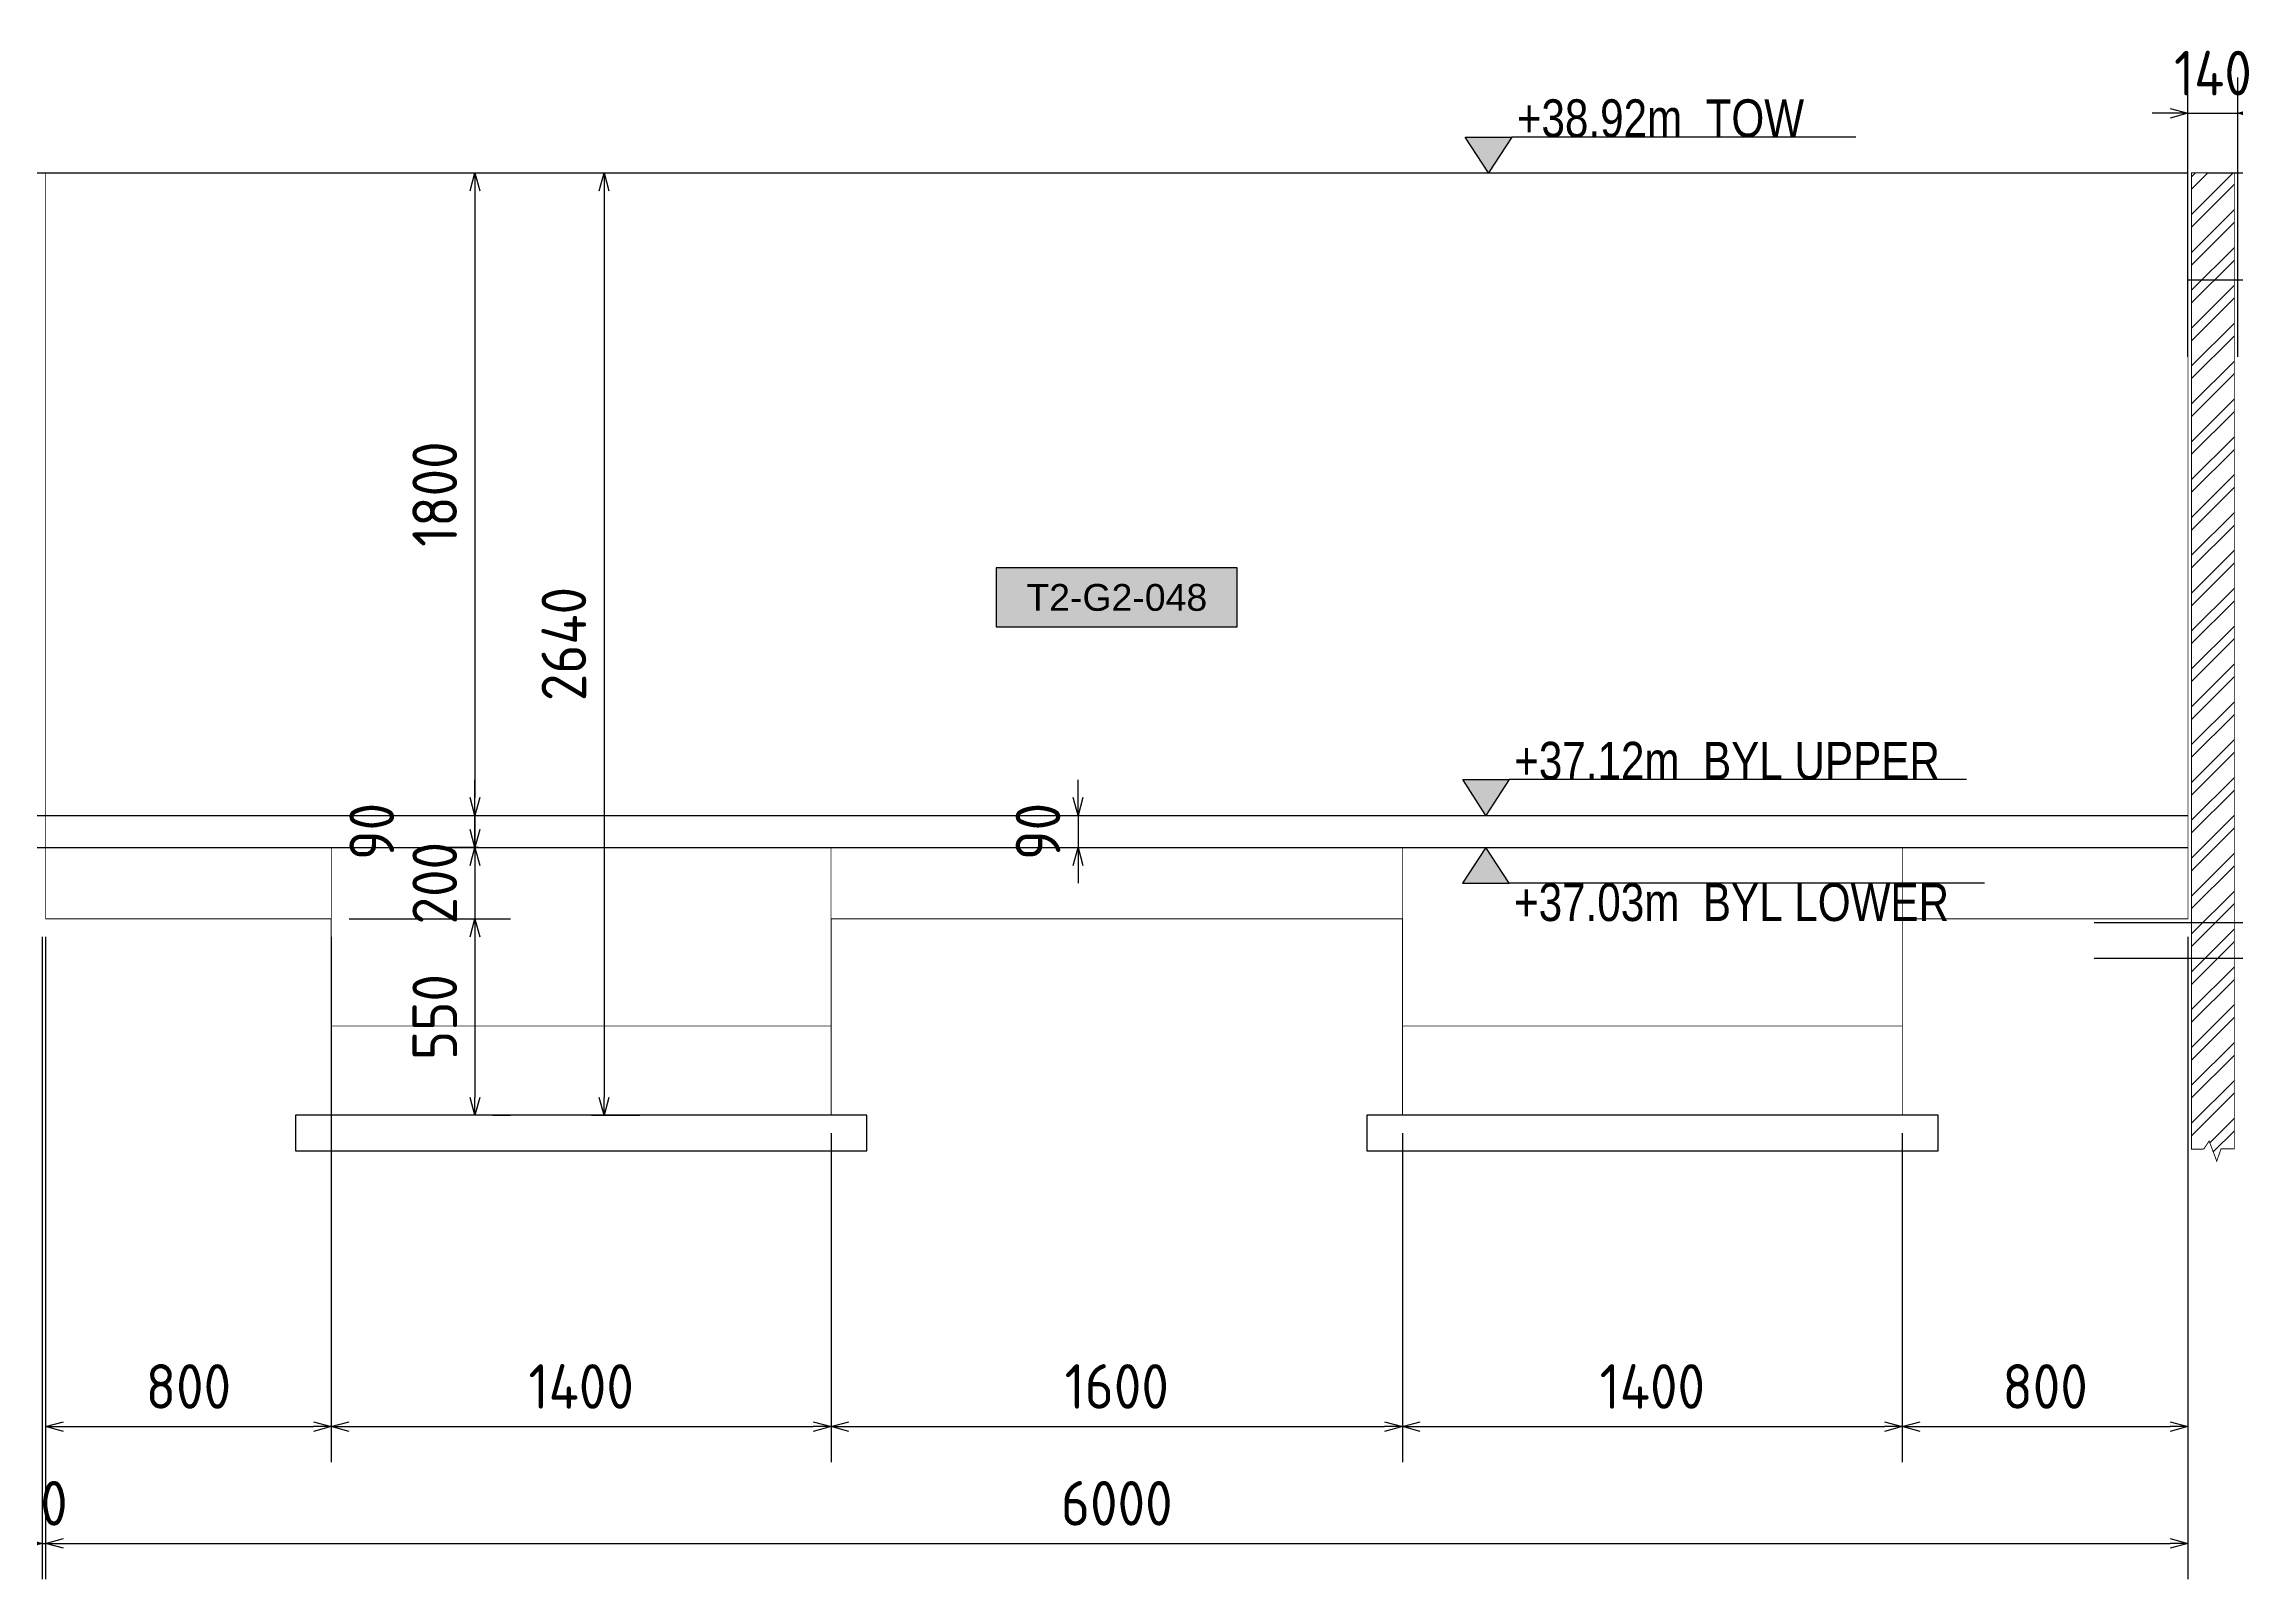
# Model space of a CAD drawing. Header units: centimetres. Extents: x -6122352 to 6876996, y -1694241 to 2592194.
# Drawn here: x 3323318 to 3329458, y 731330 to 735632 of the extents above; entities that cross this region are included whole.
import ezdxf
from ezdxf.enums import TextEntityAlignment as Align

# ---------------------------------------------------------------- set-up
doc = ezdxf.new("R2010")
doc.units = ezdxf.units.CM
doc.header["$MEASUREMENT"] = 0
doc.header["$PDMODE"] = 66
doc.header["$PDSIZE"] = 100
for name, pattern in [('CENTER', [2, 1.25, -0.25, 0.25, -0.25]), ('DASHED2', [0.375, 0.25, -0.125]), ('HIDDEN', [0.375, 0.25, -0.125])]:
    doc.linetypes.add(name, pattern=pattern)
doc.layers.get('Defpoints').update_dxf_attribs({"color": 255, "linetype": 'CENTER'})
for name, color, linetype in [('@MI-TYPE-01', 30, 'Continuous'), ('@MI-TYPE-02', 6, 'Continuous'), ('A-GLASS HATCH', 7, 'Continuous'), ('JML-Dimension', 1, 'Continuous'), ('PANEL-TAGS', 7, 'Continuous'), ('SECTION', 130, 'Continuous')]:
    doc.layers.add(name, color=color, linetype=linetype)
doc.styles.add('PANELTAG_STYLE', font='arial.ttf')
doc.styles.add('Schueco-BEMSTIL', font='isocpeur.ttf', dxfattribs={"width": 0.9})
doc.styles.add('txt-Pisa-std', font='arial.ttf', dxfattribs={"width": 0.8})
doc.dimstyles.new('MI- JWC-TXT-2.5 MM', dxfattribs={"dimscale": 1.5, "dimtxt": 2.5, "dimasz": 1, "dimexe": 2, "dimexo": 1, "dimgap": 1, "dimtad": 1, "dimdec": 0, "dimdsep": 46, "dimtxsty": 'Schueco-BEMSTIL', "dimblk": 'OPEN30', "dimcen": 0, "dimdle": 2, "dimclrd": 140, "dimclre": 8, "dimclrt": 40, "dimadec": 0, "dimazin": 2, "dimtfac": 1, "dimtdec": 0, "dimtix": 1, "dimtmove": 2, "dimatfit": 3, "dimldrblk": 'OPEN', "dimfxl": 2, "dimlwd": -1, "dimlwe": -1, "dimarcsym": 0})

# ---------------------------------------------------------------- blocks, each defined once
blk = doc.blocks.new('*U1142')
at = {"layer": 'JML-Dimension'}
h = blk.add_hatch(color=10, dxfattribs=at)
h.dxf.hatch_style = 1
h.paths.add_polyline_path([(0, 0), (-1.54, 2.37), (1.54, 2.37)])
blk.add_line((24.31, 2.37), (1.54, 2.37), dxfattribs=at)
blk.add_lwpolyline([(0, 0), (-1.54, 2.37), (1.54, 2.37), (0, 0)], dxfattribs=at)
at = {"color": 5, "style": 'txt-Pisa-std', "width": 0.8}
blk.add_attdef('+0.0', text='', height=2.5, dxfattribs=at).set_placement((1.87, 2.37), align=Align.BOTTOM_LEFT)
blk = doc.blocks.new('*U1445')
at = {"layer": 'JML-Dimension'}
h = blk.add_hatch(color=10, dxfattribs=at)
h.dxf.hatch_style = 1
h.paths.add_polyline_path([(0, 0), (-1.54, 2.37), (1.54, 2.37)])
blk.add_line((31.81, 2.37), (1.54, 2.37), dxfattribs=at)
blk.add_lwpolyline([(0, 0), (-1.54, 2.37), (1.54, 2.37), (0, 0)], dxfattribs=at)
at = {"color": 5, "style": 'txt-Pisa-std', "width": 0.8}
blk.add_attdef('+0.0', text='', height=2.5, dxfattribs=at).set_placement((1.87, 2.37), align=Align.BOTTOM_LEFT)
blk = doc.blocks.new('*U1446')
at = {"layer": 'JML-Dimension'}
h = blk.add_hatch(color=10, dxfattribs=at)
h.dxf.hatch_style = 1
h.paths.add_polyline_path([(0, 0), (-1.54, 2.37), (1.54, 2.37)])
blk.add_line((33.03, 2.37), (1.54, 2.37), dxfattribs=at)
blk.add_lwpolyline([(0, 0), (-1.54, 2.37), (1.54, 2.37), (0, 0)], dxfattribs=at)
at = {"color": 5, "style": 'txt-Pisa-std', "width": 0.8}
blk.add_attdef('+0.0', text='', height=2.5, dxfattribs=at).set_placement((1.87, 2.37), align=Align.BOTTOM_LEFT)
blk = doc.blocks.new('_Open30')
at = {"color": 0, "linetype": 'ByBlock', "lineweight": -2}
for p, q in [((-1, 0.27), (0, 0)), ((0, 0), (-1, -0.27)), ((0, 0), (-1, 0))]:
    blk.add_line(p, q, dxfattribs=at)
blk = doc.blocks.new('*D1987')
at = {"layer": '@MI-TYPE-01', "color": 8, "transparency": 16777216}
for p, q in [((3324851.6, 735270.1), (3324986.5, 735270.1)), ((3324851.6, 732630.1), (3324986.5, 732630.1))]:
    blk.add_line(p, q, dxfattribs=at)
at = {"layer": '@MI-TYPE-01', "color": 140, "transparency": 16777216}
blk.add_line((3324886.5, 735220.1), (3324886.5, 732680.1), dxfattribs=at)
at = {"layer": 'Defpoints', "color": 0, "transparency": 16777216}
for p in [(3324801.6, 735270.1), (3324801.6, 732630.1), (3324886.5, 732630.1)]:
    blk.add_point(p, dxfattribs=at)
at = {"layer": '@MI-TYPE-01', "color": 140, "transparency": 16777216, "xscale": 50, "yscale": 50, "zscale": 50}
for p, rotation in [((3324886.5, 735270.1), 90), ((3324886.5, 732630.1), 270)]:
    blk.add_blockref('_Open30', p, dxfattribs=dict(at, rotation=rotation))
at = {"layer": '@MI-TYPE-01', "color": 40, "transparency": 16777216, "insert": (3324774, 733950.1), "char_height": 125, "attachment_point": 5, "rotation": 90, "style": 'Schueco-BEMSTIL'}
blk.add_mtext('2640', dxfattribs=at)
blk = doc.blocks.new('_Open')
at = {"color": 0, "linetype": 'ByBlock', "lineweight": -2}
for p, q in [((-1, 0.2), (0, 0)), ((-1, -0.2), (0, 0)), ((0, 0), (-1, 0))]:
    blk.add_line(p, q, dxfattribs=at)
blk = doc.blocks.new('*D1988')
at = {"layer": '@MI-TYPE-01', "color": 8, "transparency": 16777216}
for p, q in [((3324418.9, 735270.1), (3324624.8, 735270.1)), ((3324451.5, 733470.1), (3324624.8, 733470.1))]:
    blk.add_line(p, q, dxfattribs=at)
at = {"layer": '@MI-TYPE-01', "color": 140, "transparency": 16777216}
blk.add_line((3324524.8, 735220.1), (3324524.8, 733520.1), dxfattribs=at)
at = {"layer": 'Defpoints', "color": 0, "transparency": 16777216}
for p in [(3324368.9, 735270.1), (3324401.5, 733470.1), (3324524.8, 733470.1)]:
    blk.add_point(p, dxfattribs=at)
at = {"layer": '@MI-TYPE-01', "color": 140, "transparency": 16777216, "xscale": 50, "yscale": 50, "zscale": 50}
for p, rotation in [((3324524.8, 735270.1), 90), ((3324524.8, 733470.1), 270)]:
    blk.add_blockref('_Open30', p, dxfattribs=dict(at, rotation=rotation))
at = {"layer": '@MI-TYPE-01', "color": 40, "transparency": 16777216, "insert": (3324412.3, 734370.1), "char_height": 125, "attachment_point": 5, "rotation": 90, "style": 'Schueco-BEMSTIL'}
blk.add_mtext('1800', dxfattribs=at)
blk = doc.blocks.new('*D1989')
at = {"layer": '@MI-TYPE-01', "color": 140, "transparency": 16777216}
for p, q in [((3324524.8, 733520.1), (3324524.8, 733570.1)), ((3324524.8, 733470.1), (3324524.8, 733380.1)), ((3324524.8, 733330.1), (3324524.8, 733280.1))]:
    blk.add_line(p, q, dxfattribs=at)
at = {"layer": '@MI-TYPE-01', "color": 8, "transparency": 16777216}
for p, q in [((3324451.5, 733470.1), (3324624.8, 733470.1)), ((3324535, 733380.1), (3324424.8, 733380.1))]:
    blk.add_line(p, q, dxfattribs=at)
at = {"layer": 'Defpoints', "color": 0, "transparency": 16777216}
for p in [(3324401.5, 733470.1), (3324524.8, 733380.1), (3324585, 733380.1)]:
    blk.add_point(p, dxfattribs=at)
at = {"layer": '@MI-TYPE-01', "color": 140, "transparency": 16777216, "xscale": 50, "yscale": 50, "zscale": 50}
for p, rotation in [((3324524.8, 733470.1), 270), ((3324524.8, 733380.1), 90)]:
    blk.add_blockref('_Open30', p, dxfattribs=dict(at, rotation=rotation))
at = {"layer": '@MI-TYPE-01', "color": 40, "transparency": 16777216, "insert": (3324235.9, 733425.1), "char_height": 125, "attachment_point": 5, "rotation": 90, "style": 'Schueco-BEMSTIL'}
blk.add_mtext('90', dxfattribs=at)
blk = doc.blocks.new('*D1990')
at = {"layer": '@MI-TYPE-01', "color": 140, "transparency": 16777216}
for p, q in [((3324524.8, 733430.1), (3324524.8, 733480.1)), ((3324524.8, 733380.1), (3324524.8, 733180.1)), ((3324524.8, 733130.1), (3324524.8, 733080.1))]:
    blk.add_line(p, q, dxfattribs=at)
at = {"layer": '@MI-TYPE-01', "color": 8, "transparency": 16777216}
for p, q in [((3324535, 733380.1), (3324424.8, 733380.1)), ((3324172.5, 733180.1), (3324624.8, 733180.1))]:
    blk.add_line(p, q, dxfattribs=at)
at = {"layer": 'Defpoints', "color": 0, "transparency": 16777216}
for p in [(3324585, 733380.1), (3324122.5, 733180.1), (3324524.8, 733180.1)]:
    blk.add_point(p, dxfattribs=at)
at = {"layer": '@MI-TYPE-01', "color": 140, "transparency": 16777216, "xscale": 50, "yscale": 50, "zscale": 50}
for p, rotation in [((3324524.8, 733380.1), 270), ((3324524.8, 733180.1), 90)]:
    blk.add_blockref('_Open30', p, dxfattribs=dict(at, rotation=rotation))
at = {"layer": '@MI-TYPE-01', "color": 40, "transparency": 16777216, "insert": (3324412.3, 733280.1), "char_height": 125, "attachment_point": 5, "rotation": 90, "style": 'Schueco-BEMSTIL'}
blk.add_mtext('200', dxfattribs=at)
blk = doc.blocks.new('*D1991')
at = {"layer": '@MI-TYPE-01', "color": 8, "transparency": 16777216}
for p, q in [((3324172.5, 733180.1), (3324624.8, 733180.1)), ((3324574.8, 732630.1), (3324624.8, 732630.1))]:
    blk.add_line(p, q, dxfattribs=at)
at = {"layer": '@MI-TYPE-01', "color": 140, "transparency": 16777216}
blk.add_line((3324524.8, 733130.1), (3324524.8, 732680.1), dxfattribs=at)
at = {"layer": 'Defpoints', "color": 0, "transparency": 16777216}
for p in [(3324122.5, 733180.1), (3324524.8, 732630.1), (3324524.8, 732630.1)]:
    blk.add_point(p, dxfattribs=at)
at = {"layer": '@MI-TYPE-01', "color": 140, "transparency": 16777216, "xscale": 50, "yscale": 50, "zscale": 50}
for p, rotation in [((3324524.8, 733180.1), 90), ((3324524.8, 732630.1), 270)]:
    blk.add_blockref('_Open30', p, dxfattribs=dict(at, rotation=rotation))
at = {"layer": '@MI-TYPE-01', "color": 40, "transparency": 16777216, "insert": (3324412.3, 732905.1), "char_height": 125, "attachment_point": 5, "rotation": 90, "style": 'Schueco-BEMSTIL'}
blk.add_mtext('550', dxfattribs=at)
blk = doc.blocks.new('*D1992')
at = {"layer": '@MI-TYPE-01', "color": 8, "transparency": 16777216}
for p, q in [((3323322.5, 733130.1), (3323322.5, 731657.7)), ((3324122.5, 733130.1), (3324122.5, 731657.7))]:
    blk.add_line(p, q, dxfattribs=at)
at = {"layer": '@MI-TYPE-01', "color": 140, "transparency": 16777216}
blk.add_line((3323372.5, 731757.7), (3324072.5, 731757.7), dxfattribs=at)
at = {"layer": 'Defpoints', "color": 0, "transparency": 16777216}
for p in [(3323322.5, 733180.1), (3324122.5, 733180.1), (3324122.5, 731757.7)]:
    blk.add_point(p, dxfattribs=at)
at = {"layer": '@MI-TYPE-01', "color": 140, "transparency": 16777216, "xscale": 50, "yscale": 50, "zscale": 50, "rotation": 180}
blk.add_blockref('_Open30', (3323322.5, 731757.7), dxfattribs=at)
at = {"layer": '@MI-TYPE-01', "color": 140, "transparency": 16777216, "xscale": 50, "yscale": 50, "zscale": 50}
blk.add_blockref('_Open30', (3324122.5, 731757.7), dxfattribs=at)
at = {"layer": '@MI-TYPE-01', "color": 40, "transparency": 16777216, "insert": (3323722.5, 731870.2), "char_height": 125, "attachment_point": 5, "style": 'Schueco-BEMSTIL'}
blk.add_mtext('800', dxfattribs=at)
blk = doc.blocks.new('*D1993')
at = {"layer": '@MI-TYPE-01', "color": 8, "transparency": 16777216}
for p, q in [((3324122.5, 733130.1), (3324122.5, 731657.7)), ((3325522.5, 732580.1), (3325522.5, 731657.7))]:
    blk.add_line(p, q, dxfattribs=at)
at = {"layer": '@MI-TYPE-01', "color": 140, "transparency": 16777216}
blk.add_line((3324172.5, 731757.7), (3325472.5, 731757.7), dxfattribs=at)
at = {"layer": 'Defpoints', "color": 0, "transparency": 16777216}
for p in [(3324122.5, 733180.1), (3325522.5, 732630.1), (3325522.5, 731757.7)]:
    blk.add_point(p, dxfattribs=at)
at = {"layer": '@MI-TYPE-01', "color": 140, "transparency": 16777216, "xscale": 50, "yscale": 50, "zscale": 50, "rotation": 180}
blk.add_blockref('_Open30', (3324122.5, 731757.7), dxfattribs=at)
at = {"layer": '@MI-TYPE-01', "color": 140, "transparency": 16777216, "xscale": 50, "yscale": 50, "zscale": 50}
blk.add_blockref('_Open30', (3325522.5, 731757.7), dxfattribs=at)
at = {"layer": '@MI-TYPE-01', "color": 40, "transparency": 16777216, "insert": (3324822.5, 731870.2), "char_height": 125, "attachment_point": 5, "style": 'Schueco-BEMSTIL'}
blk.add_mtext('1400', dxfattribs=at)
blk = doc.blocks.new('*D1994')
at = {"layer": '@MI-TYPE-01', "color": 8, "transparency": 16777216}
for p, q in [((3325522.5, 732580.1), (3325522.5, 731657.7)), ((3327122.5, 732580.1), (3327122.5, 731657.7))]:
    blk.add_line(p, q, dxfattribs=at)
at = {"layer": '@MI-TYPE-01', "color": 140, "transparency": 16777216}
blk.add_line((3325572.5, 731757.7), (3327072.5, 731757.7), dxfattribs=at)
at = {"layer": 'Defpoints', "color": 0, "transparency": 16777216}
for p in [(3325522.5, 732630.1), (3327122.5, 732630.1), (3327122.5, 731757.7)]:
    blk.add_point(p, dxfattribs=at)
at = {"layer": '@MI-TYPE-01', "color": 140, "transparency": 16777216, "xscale": 50, "yscale": 50, "zscale": 50, "rotation": 180}
blk.add_blockref('_Open30', (3325522.5, 731757.7), dxfattribs=at)
at = {"layer": '@MI-TYPE-01', "color": 140, "transparency": 16777216, "xscale": 50, "yscale": 50, "zscale": 50}
blk.add_blockref('_Open30', (3327122.5, 731757.7), dxfattribs=at)
at = {"layer": '@MI-TYPE-01', "color": 40, "transparency": 16777216, "insert": (3326322.5, 731870.2), "char_height": 125, "attachment_point": 5, "style": 'Schueco-BEMSTIL'}
blk.add_mtext('1600', dxfattribs=at)
blk = doc.blocks.new('*D1995')
at = {"layer": '@MI-TYPE-01', "color": 8, "transparency": 16777216}
for p, q in [((3327122.5, 732580.1), (3327122.5, 731657.7)), ((3328522.5, 732580.1), (3328522.5, 731657.7))]:
    blk.add_line(p, q, dxfattribs=at)
at = {"layer": '@MI-TYPE-01', "color": 140, "transparency": 16777216}
blk.add_line((3327172.5, 731757.7), (3328472.5, 731757.7), dxfattribs=at)
at = {"layer": 'Defpoints', "color": 0, "transparency": 16777216}
for p in [(3327122.5, 732630.1), (3328522.5, 732630.1), (3328522.5, 731757.7)]:
    blk.add_point(p, dxfattribs=at)
at = {"layer": '@MI-TYPE-01', "color": 140, "transparency": 16777216, "xscale": 50, "yscale": 50, "zscale": 50, "rotation": 180}
blk.add_blockref('_Open30', (3327122.5, 731757.7), dxfattribs=at)
at = {"layer": '@MI-TYPE-01', "color": 140, "transparency": 16777216, "xscale": 50, "yscale": 50, "zscale": 50}
blk.add_blockref('_Open30', (3328522.5, 731757.7), dxfattribs=at)
at = {"layer": '@MI-TYPE-01', "color": 40, "transparency": 16777216, "insert": (3327822.5, 731870.2), "char_height": 125, "attachment_point": 5, "style": 'Schueco-BEMSTIL'}
blk.add_mtext('1400', dxfattribs=at)
blk = doc.blocks.new('*D1996')
at = {"layer": '@MI-TYPE-01', "color": 8, "transparency": 16777216}
for p, q in [((3329322.5, 733130.1), (3329322.5, 731657.7)), ((3328522.5, 732580.1), (3328522.5, 731657.7))]:
    blk.add_line(p, q, dxfattribs=at)
at = {"layer": '@MI-TYPE-01', "color": 140, "transparency": 16777216}
blk.add_line((3328572.5, 731757.7), (3329272.5, 731757.7), dxfattribs=at)
at = {"layer": 'Defpoints', "color": 0, "transparency": 16777216}
for p in [(3329322.5, 733180.1), (3328522.5, 732630.1), (3329322.5, 731757.7)]:
    blk.add_point(p, dxfattribs=at)
at = {"layer": '@MI-TYPE-01', "color": 140, "transparency": 16777216, "xscale": 50, "yscale": 50, "zscale": 50, "rotation": 180}
blk.add_blockref('_Open30', (3328522.5, 731757.7), dxfattribs=at)
at = {"layer": '@MI-TYPE-01', "color": 140, "transparency": 16777216, "xscale": 50, "yscale": 50, "zscale": 50}
blk.add_blockref('_Open30', (3329322.5, 731757.7), dxfattribs=at)
at = {"layer": '@MI-TYPE-01', "color": 40, "transparency": 16777216, "insert": (3328922.5, 731870.2), "char_height": 125, "attachment_point": 5, "style": 'Schueco-BEMSTIL'}
blk.add_mtext('800', dxfattribs=at)
blk = doc.blocks.new('*D1997')
at = {"layer": '@MI-TYPE-01', "color": 8, "transparency": 16777216}
for p, q in [((3323322.5, 733130.1), (3323322.5, 731330.3)), ((3329322.5, 733130.1), (3329322.5, 731330.3))]:
    blk.add_line(p, q, dxfattribs=at)
at = {"layer": '@MI-TYPE-01', "color": 140, "transparency": 16777216}
blk.add_line((3323372.5, 731430.3), (3329272.5, 731430.3), dxfattribs=at)
at = {"layer": 'Defpoints', "color": 0, "transparency": 16777216}
for p in [(3323322.5, 733180.1), (3329322.5, 733180.1), (3329322.5, 731430.3)]:
    blk.add_point(p, dxfattribs=at)
at = {"layer": '@MI-TYPE-01', "color": 140, "transparency": 16777216, "xscale": 50, "yscale": 50, "zscale": 50, "rotation": 180}
blk.add_blockref('_Open30', (3323322.5, 731430.3), dxfattribs=at)
at = {"layer": '@MI-TYPE-01', "color": 140, "transparency": 16777216, "xscale": 50, "yscale": 50, "zscale": 50}
blk.add_blockref('_Open30', (3329322.5, 731430.3), dxfattribs=at)
at = {"layer": '@MI-TYPE-01', "color": 40, "transparency": 16777216, "insert": (3326322.5, 731542.8), "char_height": 125, "attachment_point": 5, "style": 'Schueco-BEMSTIL'}
blk.add_mtext('6000', dxfattribs=at)
blk = doc.blocks.new('*D2000')
at = {"layer": '@MI-TYPE-01', "color": 8, "transparency": 16777216}
for p, q in [((3323312.5, 733130.1), (3323312.5, 731330.3)), ((3323322.5, 733130.1), (3323322.5, 731330.3))]:
    blk.add_line(p, q, dxfattribs=at)
at = {"layer": '@MI-TYPE-01', "color": 140, "transparency": 16777216}
for p, q in [((3323262.5, 731430.3), (3323212.5, 731430.3)), ((3323312.5, 731430.3), (3323322.5, 731430.3)), ((3323372.5, 731430.3), (3323422.5, 731430.3))]:
    blk.add_line(p, q, dxfattribs=at)
at = {"layer": 'Defpoints', "color": 0, "transparency": 16777216}
for p in [(3323312.5, 733180.1), (3323322.5, 733180.1), (3323322.5, 731430.3)]:
    blk.add_point(p, dxfattribs=at)
at = {"layer": '@MI-TYPE-01', "color": 140, "transparency": 16777216, "xscale": 50, "yscale": 50, "zscale": 50}
blk.add_blockref('_Open30', (3323312.5, 731430.3), dxfattribs=at)
at = {"layer": '@MI-TYPE-01', "color": 140, "transparency": 16777216, "xscale": 50, "yscale": 50, "zscale": 50, "rotation": 180}
blk.add_blockref('_Open30', (3323322.5, 731430.3), dxfattribs=at)
at = {"layer": '@MI-TYPE-01', "color": 40, "transparency": 16777216, "insert": (3323317.5, 731542.8), "char_height": 125, "attachment_point": 5, "style": 'Schueco-BEMSTIL'}
blk.add_mtext('10', dxfattribs=at)
blk = doc.blocks.new('T2-ELE FT')
at = {"color": 12, "linetype": 'HIDDEN', "ltscale": 5, "const_width": 2}
blk.add_lwpolyline([(30306558.2, 1676365.9), (30306558.2, 1676865.9), (30307958.2, 1676865.9), (30307958.2, 1676365.9)], dxfattribs=at)
at = {"color": 12, "ltscale": 20, "const_width": 2}
blk.add_lwpolyline([(30306558.2, 1676365.9), (30307958.2, 1676365.9), (30307958.2, 1676115.9), (30306558.2, 1676115.9)], close=True, dxfattribs=at)
at = {"color": 8, "ltscale": 20}
blk.add_lwpolyline([(30306458.2, 1676115.9), (30308058.2, 1676115.9), (30308058.2, 1676015.9), (30306458.2, 1676015.9)], close=True, dxfattribs=at)
blk = doc.blocks.new('*D2021')
at = {"layer": '@MI-TYPE-01', "color": 140, "transparency": 16777216}
for p, q in [((3329776.5, 735320.1), (3329776.5, 735370.1)), ((3329776.5, 735270.1), (3329776.5, 734970.1)), ((3329776.5, 734920.1), (3329776.5, 734870.1))]:
    blk.add_line(p, q, dxfattribs=at)
at = {"layer": '@MI-TYPE-01', "color": 8, "transparency": 16777216}
for p, q in [((3329372.5, 735270.1), (3329876.5, 735270.1)), ((3329512.5, 734970.1), (3329876.5, 734970.1))]:
    blk.add_line(p, q, dxfattribs=at)
at = {"layer": 'Defpoints', "color": 0, "transparency": 16777216}
for p in [(3329322.5, 735270.1), (3329462.5, 734970.1), (3329776.5, 734970.1)]:
    blk.add_point(p, dxfattribs=at)
at = {"layer": '@MI-TYPE-01', "color": 140, "transparency": 16777216, "xscale": 50, "yscale": 50, "zscale": 50}
for p, rotation in [((3329776.5, 735270.1), 270), ((3329776.5, 734970.1), 90)]:
    blk.add_blockref('_Open30', p, dxfattribs=dict(at, rotation=rotation))
at = {"layer": '@MI-TYPE-01', "color": 40, "transparency": 16777216, "insert": (3329664, 735120.1), "char_height": 125, "attachment_point": 5, "rotation": 90, "style": 'Schueco-BEMSTIL'}
blk.add_mtext('300', dxfattribs=at)
blk = doc.blocks.new('*D2052')
at = {"layer": '@MI-TYPE-01', "color": 8, "transparency": 16777216}
for p, q in [((3329322.5, 734754.7), (3329322.5, 735537.1)), ((3329462.5, 734754.7), (3329462.5, 735537.1))]:
    blk.add_line(p, q, dxfattribs=at)
at = {"layer": '@MI-TYPE-01', "color": 140, "transparency": 16777216}
for p, q in [((3329272.5, 735437.1), (3329222.5, 735437.1)), ((3329322.5, 735437.1), (3329462.5, 735437.1)), ((3329512.5, 735437.1), (3329562.5, 735437.1))]:
    blk.add_line(p, q, dxfattribs=at)
at = {"layer": 'Defpoints', "color": 0, "transparency": 16777216}
for p in [(3329462.5, 735437.1), (3329322.5, 734704.7), (3329462.5, 734704.7)]:
    blk.add_point(p, dxfattribs=at)
at = {"layer": '@MI-TYPE-01', "color": 140, "transparency": 16777216, "xscale": 50, "yscale": 50, "zscale": 50}
blk.add_blockref('_Open30', (3329322.5, 735437.1), dxfattribs=at)
at = {"layer": '@MI-TYPE-01', "color": 140, "transparency": 16777216, "xscale": 50, "yscale": 50, "zscale": 50, "rotation": 180}
blk.add_blockref('_Open30', (3329462.5, 735437.1), dxfattribs=at)
at = {"layer": '@MI-TYPE-01', "color": 40, "transparency": 16777216, "insert": (3329392.5, 735549.6), "char_height": 125, "attachment_point": 5, "style": 'Schueco-BEMSTIL'}
blk.add_mtext('140', dxfattribs=at)
blk = doc.blocks.new('PANELTAG')
at = {"layer": 'PANEL-TAGS', "color": 1}
blk.add_lwpolyline([(-13.5, -3.3), (13.5, -3.3), (13.5, 3.3), (-13.5, 3.3)], close=True, dxfattribs=at)
at = {"layer": 'PANEL-TAGS', "color": 40, "true_color": 0xffd700}
blk.add_solid([(-13.5, -3.3), (13.5, -3.3), (-13.5, 3.3), (13.5, 3.3)], dxfattribs=at)
at = {"layer": 'PANEL-TAGS', "color": 5, "style": 'PANELTAG_STYLE'}
blk.add_attdef('TAGNO', text='', height=3, dxfattribs=at).set_placement((0, 0), align=Align.CENTER)
blk = doc.blocks.new('*D2053')
at = {"layer": '@MI-TYPE-01', "color": 140, "transparency": 16777216}
for p, q in [((3326214.3, 733520.1), (3326214.3, 733570.1)), ((3326214.3, 733470.1), (3326214.3, 733380.1)), ((3326214.3, 733330.1), (3326214.3, 733280.1))]:
    blk.add_line(p, q, dxfattribs=at)
at = {"layer": '@MI-TYPE-01', "color": 8, "transparency": 16777216}
for p, q in [((3326175.9, 733470.1), (3326314.3, 733470.1)), ((3326175.9, 733380.1), (3326314.3, 733380.1))]:
    blk.add_line(p, q, dxfattribs=at)
at = {"layer": 'Defpoints', "color": 0, "transparency": 16777216}
for p in [(3326125.9, 733470.1), (3326125.9, 733380.1), (3326214.3, 733380.1)]:
    blk.add_point(p, dxfattribs=at)
at = {"layer": '@MI-TYPE-01', "color": 140, "transparency": 16777216, "xscale": 50, "yscale": 50, "zscale": 50}
for p, rotation in [((3326214.3, 733470.1), 270), ((3326214.3, 733380.1), 90)]:
    blk.add_blockref('_Open30', p, dxfattribs=dict(at, rotation=rotation))
at = {"layer": '@MI-TYPE-01', "color": 40, "transparency": 16777216, "insert": (3326101.8, 733425.1), "char_height": 125, "attachment_point": 5, "rotation": 90, "style": 'Schueco-BEMSTIL'}
blk.add_mtext('90', dxfattribs=at)

msp = doc.modelspace()

# ---------------------------------------------------------------- hatches: boundary and pattern name
at = {"layer": 'A-GLASS HATCH'}
h = msp.add_hatch(dxfattribs=at)
h.set_pattern_fill('ANSI32', color=256, scale=200)
h.set_pattern_definition([(45, (0, 32333.58), (-53.0330086, 53.0330086), []), (45, (35.355, 32333.58), (-53.0330086, 53.0330086), [])])
h.paths.add_polyline_path([(3329452.54485, 732535.8651), (3329452.54485, 735270.08873), (3329332.54485, 735270.08873), (3329332.54485, 732535.02731), (3329366.72301, 732535.26593), (3329381.90192, 732557.80472), (3329403.17294, 732501.30628), (3329415.06827, 732535.60346)])

# ---------------------------------------------------------------- linework, layer by layer
at = {"layer": '@MI-TYPE-01', "const_width": 2.5}
msp.add_lwpolyline([(3323322.54485, 735270.08873), (3329322.54485, 735270.08873), (3329322.54485, 733180.08877), (3328522.54485, 733180.08877), (3328522.54485, 732630.08877), (3327122.54485, 732630.08877), (3327122.54485, 733180.08877), (3325522.54485, 733180.08877), (3325522.54485, 732630.08877), (3324122.54485, 732630.08877), (3324122.54485, 733180.08877), (3323322.54485, 733180.08877)], close=True, dxfattribs=at)
at = {"layer": '@MI-TYPE-01'}
msp.add_lwpolyline([(3329452.54485, 732535.8651, 2.5, 2.5, 0), (3329452.54485, 735270.08873, 2.5, 2.5, 0), (3329332.54485, 735270.08873, 2.5, 2.5, 0), (3329332.54485, 732535.02731, 2.5, 2.5, 0), (3329366.72301, 732535.26593, 2.5, 2.5, 0), (3329381.90192, 732557.80472, 2.5, 2.5, 0), (3329403.17294, 732501.30628, 2.5, 2.5, 0), (3329415.06827, 732535.60346, 2.5, 2.5, 0)], format="xyseb", close=True, dxfattribs=at)
at = {"layer": '@MI-TYPE-02', "color": 160, "linetype": 'DASHED2', "ltscale": 5}
for points in [[(3305197.69486, 735270.08873), (3329322.54485, 735270.08873)], [(3329322.54485, 734970.08873), (3353159.08873, 734970.08873)], [(3305222.8889, 733470.08877), (3329322.54485, 733470.08877)], [(3305222.8889, 733380.08877), (3329322.54485, 733380.08877)], [(3329059.43278, 733170.08877), (3353392.54485, 733170.08877)], [(3329059.43278, 733070.08877), (3353392.54485, 733070.08877)]]:
    msp.add_lwpolyline(points, dxfattribs=at)

# ---------------------------------------------------------------- block references
at = {"color": 2, "xscale": -1}
for p in [(33632080.70641, -943485.78499), (33635080.70641, -943485.78499)]:
    msp.add_blockref('T2-ELE FT', p, dxfattribs=at)
at = {"layer": 'PANEL-TAGS'}
ref = msp.add_blockref('PANELTAG', (3326322.54485, 734080.71375), dxfattribs=dict(at, xscale=25, yscale=25, zscale=25))
ref.add_attrib('TAGNO', 'T2-G2-048', dxfattribs={"color": 5, "height": 75, "style": 'PANELTAG_STYLE'}).set_placement((3326322.54485, 734080.71375), align=Align.MIDDLE_CENTER)
at = {"layer": 'SECTION', "color": 6}
ref = msp.add_blockref('*U1142', (3327363.76565, 735270.08873), dxfattribs=dict(at, xscale=42.30147098076819, yscale=42.30147098076819, zscale=42.30147098076819))
ref.add_attrib('+0.0', '+38.92m  TOW', (3327442.89429, 735370.3458), dxfattribs={"layer": 'JML-Dimension', "color": 5, "height": 105.7536775, "style": 'txt-Pisa-std', "width": 0.8})
ref = msp.add_blockref('*U1445', (3327356.47216, 733470.08877), dxfattribs=dict(at, xscale=42.30147098076819, yscale=42.30147098076819, zscale=42.30147098076819))
ref.add_attrib('+0.0', '+37.12m  BYL UPPER', (3327435.6008, 733570.34584), dxfattribs={"layer": 'JML-Dimension', "color": 5, "height": 105.7536775, "style": 'txt-Pisa-std', "width": 0.8})
ref = msp.add_blockref('*U1446', (3327355.93215, 733380.08877), dxfattribs=dict(at, xscale=-42.30147098076819, yscale=42.30147098076819, zscale=42.30147098076819, rotation=180))
ref.add_attrib('+0.0', '+37.03m  BYL LOWER', (3327435.0608, 733174.07803), dxfattribs={"layer": 'JML-Dimension', "color": 5, "height": 105.7536775, "style": 'txt-Pisa-std', "width": 0.8})

# ---------------------------------------------------------------- dimensions: what is measured, and where the dimension line sits
at = {"layer": '@MI-TYPE-01'}
for base, p1, p2, picture, middle in [((3329462.54485, 735437.06386), (3329322.54485, 734704.7215), (3329462.54485, 734704.7215), '*D2052', (3329392.54485, 735549.56386)), ((3323322.54485, 731430.26367), (3323312.54485, 733180.08877), (3323322.54485, 733180.08877), '*D2000', (3323317.54485, 731542.76367))]:
    dim = msp.add_linear_dim(base=base, p1=p1, p2=p2, dimstyle='MI- JWC-TXT-2.5 MM', dxfattribs=at)
    dim.commit()
    dim.dimension.update_dxf_attribs({"geometry": picture, "text_midpoint": middle})
for base, p1, p2, picture, middle in [((3329776.4709, 734970.08873), (3329322.54485, 735270.08873), (3329462.54485, 734970.08873), '*D2021', (3329663.9709, 735120.08873)), ((3324524.80289, 733470.08877), (3324368.92615, 735270.08873), (3324401.48646, 733470.08877), '*D1988', (3324412.30289, 734370.08875)), ((3324886.48344, 732630.08877), (3324801.60742, 735270.08873), (3324801.60742, 732630.08877), '*D1987', (3324773.98344, 733950.08875)), ((3326214.25387, 733380.08877), (3326125.85084, 733470.08877), (3326125.85084, 733380.08877), '*D2053', (3326101.75387, 733425.08877)), ((3324524.80289, 733180.08877), (3324584.97996, 733380.08877), (3324122.54485, 733180.08877), '*D1990', (3324412.30289, 733280.08877)), ((3324524.80289, 732630.08877), (3324122.54485, 733180.08877), (3324524.80289, 732630.08877), '*D1991', (3324412.30289, 732905.08877))]:
    dim = msp.add_linear_dim(base=base, p1=p1, p2=p2, angle=90, dimstyle='MI- JWC-TXT-2.5 MM', dxfattribs=at)
    dim.commit()
    dim.dimension.update_dxf_attribs({"geometry": picture, "text_midpoint": middle})
dim = msp.add_linear_dim(base=(3324524.80289, 733380.08877), p1=(3324401.48646, 733470.08877), p2=(3324584.97996, 733380.08877), angle=90, dimstyle='MI- JWC-TXT-2.5 MM', dxfattribs=at)
dim.commit()
dim.dimension.update_dxf_attribs({"geometry": '*D1989', "text_midpoint": (3324235.85586, 733425.08877), "dimtype": 160})
for base, p1, p2, picture, middle in [((3324122.54485, 731757.7363), (3323322.54485, 733180.08877), (3324122.54485, 733180.08877), '*D1992', (3323722.54485, 731757.7363)), ((3329322.54485, 731430.26367), (3323322.54485, 733180.08877), (3329322.54485, 733180.08877), '*D1997', (3326322.54485, 731430.26367)), ((3325522.54485, 731757.7363), (3324122.54485, 733180.08877), (3325522.54485, 732630.08877), '*D1993', (3324822.54485, 731757.7363)), ((3329322.54485, 731757.7363), (3328522.54485, 732630.08877), (3329322.54485, 733180.08877), '*D1996', (3328922.54485, 731757.7363)), ((3327122.54485, 731757.7363), (3325522.54485, 732630.08877), (3327122.54485, 732630.08877), '*D1994', (3326322.54485, 731757.7363)), ((3328522.54485, 731757.7363), (3327122.54485, 732630.08877), (3328522.54485, 732630.08877), '*D1995', (3327822.54485, 731757.7363))]:
    dim = msp.add_linear_dim(base=base, p1=p1, p2=p2, dimstyle='MI- JWC-TXT-2.5 MM', dxfattribs=at)
    dim.commit()
    dim.dimension.update_dxf_attribs({"geometry": picture, "text_midpoint": middle, "dimtype": 160})

doc.saveas('drawing.dxf')
